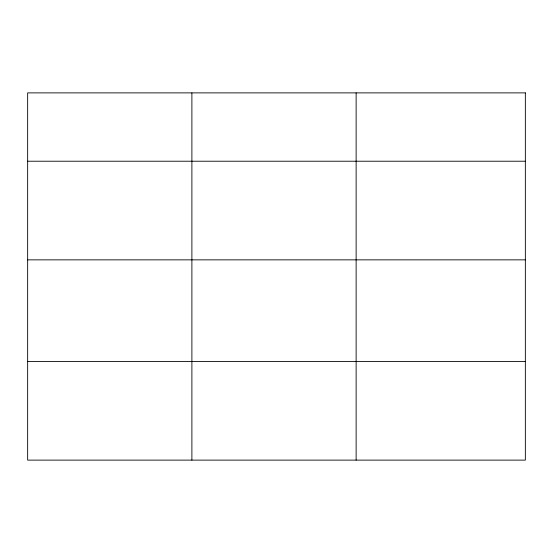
<?xml version="1.0" encoding="UTF-8"?>
<svg xmlns="http://www.w3.org/2000/svg" width="553" height="553" viewBox="0 0 553 553"><rect width="100%" height="100%" fill="white"/><g stroke="black" fill="none" stroke-linecap="round" stroke-linejoin="round"><path stroke-width="0.83" d="M27.65 161.22L525.35 161.22M27.65 259.855L525.35 259.855M27.65 361.482L525.35 361.482M356.132 92.883L356.132 460.117M191.891 92.883L191.891 460.117M525.35 92.883L27.65 92.883L27.65 460.117L525.35 460.117L525.35 92.883"/></g></svg>
